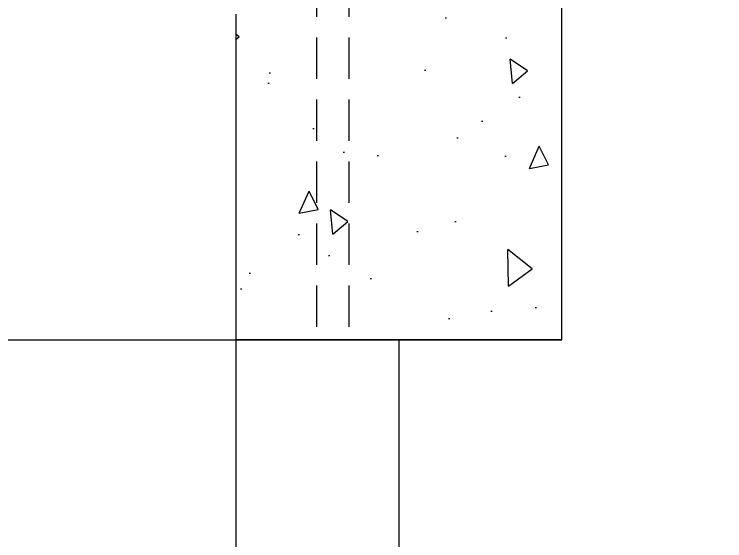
# Model space of a CAD drawing. Extents: x -24232 to 27340, y -23039 to 23489.
# Drawn here: x -7453 to -6362, y -9905 to -9096 of the extents above; entities that cross this region are included whole.
import ezdxf

# ---------------------------------------------------------------- set-up
doc = ezdxf.new("R2010")
doc.units = 0
doc.header["$LTSCALE"] = 10
doc.linetypes.add('HIDDEN', pattern=[9.525, 6.35, -3.175])
for name, color, linetype in [('0-HATCH', 8, 'CONTINUOUS'), ('1', 1, 'CONTINUOUS'), ('2', 2, 'CONTINUOUS'), ('3', 3, 'CONTINUOUS'), ('4', 4, 'CONTINUOUS')]:
    doc.layers.add(name, color=color, linetype=linetype)

msp = doc.modelspace()

# ---------------------------------------------------------------- hatches: boundary and pattern name
at = {"layer": '0-HATCH'}
h = msp.add_hatch(dxfattribs=at)
h.set_pattern_fill('AR-CONC', color=2, scale=50, angle=45, style=0)
h.set_pattern_definition([(95, (-37520.1, 8234.12), (275.776, 231.4035), [37.5, -412.5]), (40, (-37520.1, 8234.1), (-314.996, 216.884), [30, -330]), (145.4514, (-37497.1, 8253.4), (-39.2197, 448.2876), [31.87, -350.571]), (91.1842, (-37590.8, 8304.83), (435.8465, 318.807), [56.25, -618.75]), (141.6356, (-37554.5, 8331.4), (-13.9495, 674.856), [47.805, -525.8565]), (36.1842, (-37590.8, 8304.83), (-13.95, 674.856), [45, -495]), (66, (-37537.76, 8322.5), (353.3858, 68.6912), [37.5, -412.5]), (11, (-37537.76, 8322.5), (-170.3543, 342.4042), [30, -330]), (116.4514, (-37508.3, 8328.23), (183.0318, 411.0953), [31.87, -350.571]), (82.5, (-37520.09, 8234.12), (-113.3966, 121.9949), [0, -326, 0, -335, 0, -331.25]), (52.5, (-37520.09, 8234.12), (-46.4365, 232.4547), [0, -191, 0, -318.5, 0, -126.25]), (12.5, (-37598.93, 8155.27), (196.7091, 180.7604), [0, -125, 0, -390, 0, -517.5]), (2.5, (-37634.28, 8119.92), (170.795, 241.5799), [0, -162.5, 0, -259, 0, -367.5])])
h.paths.add_polyline_path([(-7112.2, -9596.2), (-6612.2, -9596.2), (-6612.2, -8596.2), (-6362.2, -8396.2), (-6362.2, -8346.2), (-6812.2, -8346.2), (-6812.2, -8846.2), (-7112.2, -8846.2), (-7112.2, -8346.2), (-7112.2, -8080.8), (-7113.4, -8081.7), (-7115.8, -8083.7), (-7115, -8082.1), (-7114.6, -8081.1), (-7113.3, -8077.5), (-7112.9, -8076), (-7112.5, -8074.3), (-7112.3, -8072.6), (-7112.2, -8071.4), (-7112.2, -8046.2), (-7362.2, -8046.2), (-7362.2, -9096.2), (-7112.2, -9096.2)])

# ---------------------------------------------------------------- linework, layer by layer
at = {"layer": '1', "linetype": 'HIDDEN'}
for p, q in [((-6989.1, -8846.2), (-6989.1, -9596.2)), ((-6939.1, -8846.2), (-6939.1, -9596.2))]:
    msp.add_line(p, q, dxfattribs=at)
at = {"layer": '1'}
msp.add_line((-10612.2, -9596.2), (-7112.2, -9596.2), dxfattribs=at)
at = {"layer": '2'}
for p, q in [((-7112.2, -11596.2), (-7112.2, -9596.2)), ((-6862.2, -11596.2), (-6862.2, -9596.2))]:
    msp.add_line(p, q, dxfattribs=at)
at = {"layer": '3'}
msp.add_line((-7112.2, -9596.2), (-7112.2, -9096.2), dxfattribs=at)
at = {"layer": '4', "color": 5}
for p, q in [((-6612.2, -9596.2), (-6612.2, -8596.2)), ((-7112.2, -9596.2), (-6612.2, -9596.2)), ((-6612.2, -9596.2), (-7112.2, -9596.2))]:
    msp.add_line(p, q, dxfattribs=at)

doc.saveas('drawing.dxf')
